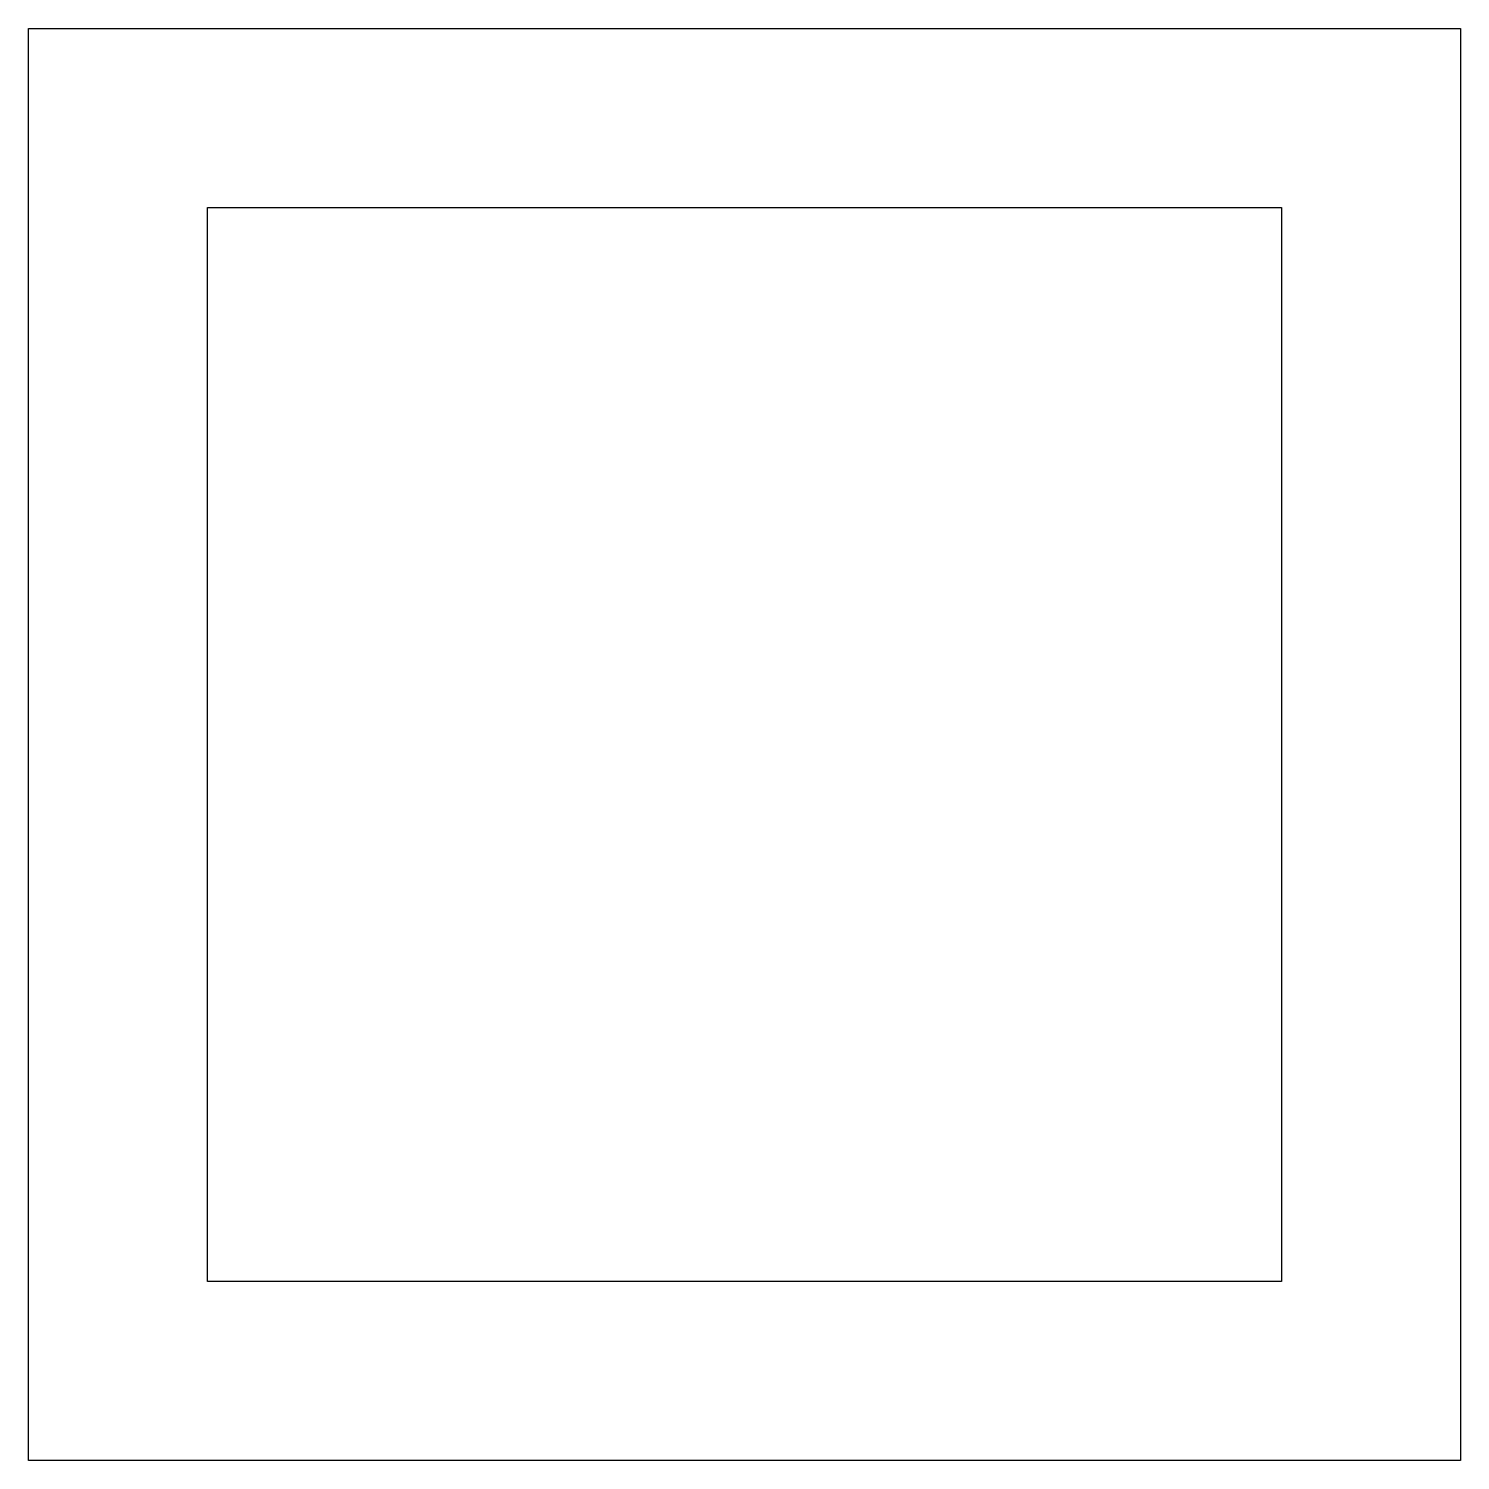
# Model space of a CAD drawing. Extents: x -12.7 to 12.7, y -12.7 to 12.7.
import ezdxf

# ---------------------------------------------------------------- set-up
doc = ezdxf.new("R2010")
doc.units = 0
doc.layers.add('Sketch', color=7, linetype='CONTINUOUS')

msp = doc.modelspace()

# ---------------------------------------------------------------- linework, layer by layer
at = {"layer": 'Sketch'}
for p, q in [((-12.7, 12.7), (12.7, 12.7)), ((-12.7, -12.7), (-12.7, 12.7)), ((12.7, 12.7), (12.7, -12.7)), ((-9.525, 9.525), (9.525, 9.525)), ((-9.525, -9.525), (-9.525, 9.525)), ((9.525, 9.525), (9.525, -9.525)), ((9.525, -9.525), (-9.525, -9.525)), ((12.7, -12.7), (-12.7, -12.7))]:
    msp.add_line(p, q, dxfattribs=at)

doc.saveas('drawing.dxf')
